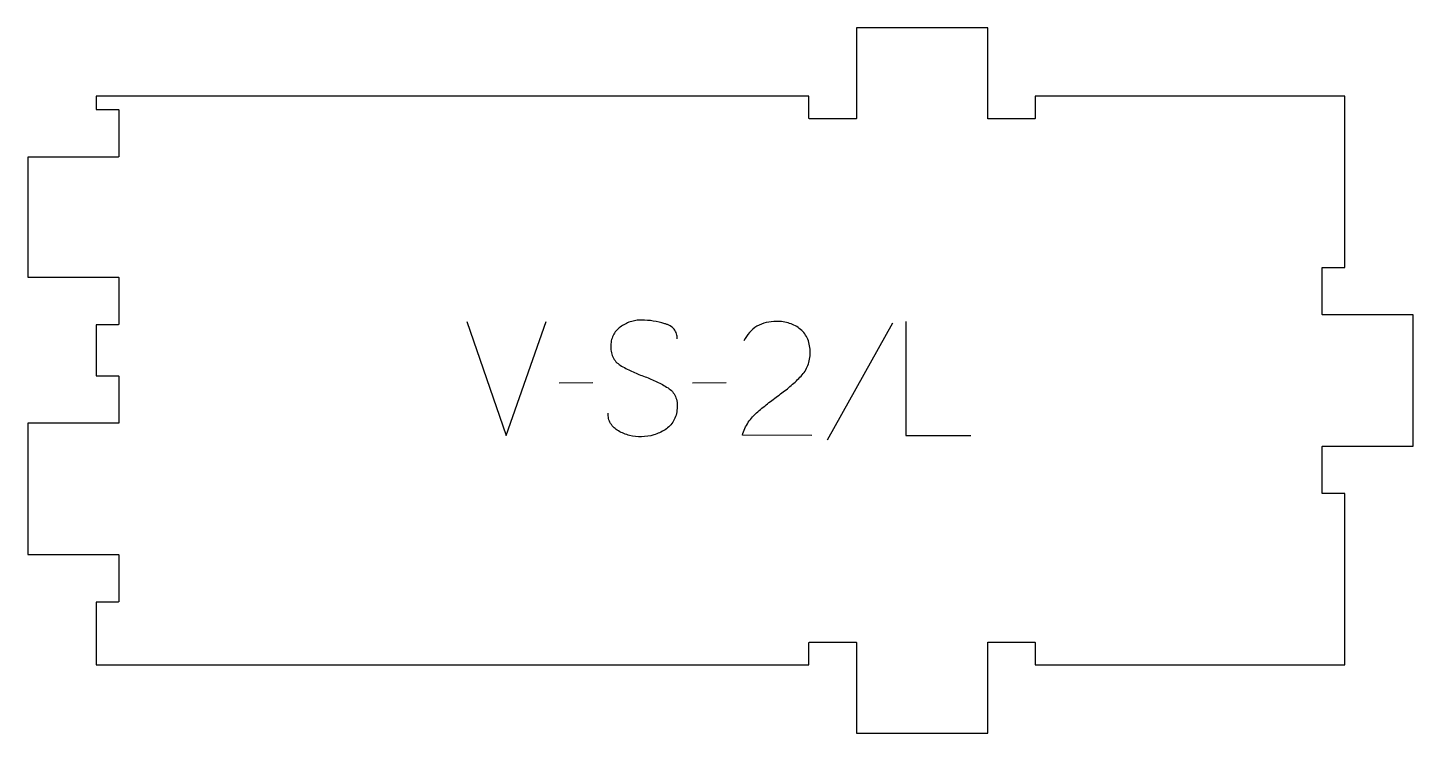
# Model space of a CAD drawing. Extents: x 0 to 364, y 0 to 186.
import ezdxf

# ---------------------------------------------------------------- set-up
doc = ezdxf.new("R2010")
doc.units = 0
doc.layers.add('1_ANYTOOL_1MMDEEP_LABELS_S', color=2, linetype='CONTINUOUS')
doc.layers.add('4_ANYTOOL_CUTTHROUGH_OUTSI', color=5, linetype='CONTINUOUS')

msp = doc.modelspace()

# ---------------------------------------------------------------- linework, layer by layer
at = {"layer": '1_ANYTOOL_1MMDEEP_LABELS_S'}
for p, q in [((227.393263, 107.817294), (210.207548, 77.045865)), ((148.53612, 92.174437), (139.750406, 92.088722)), ((183.593263, 92.174437), (174.807548, 92.088722))]:
    msp.add_line(p, q, dxfattribs=at)
for points in [[(115.407548, 108.288722), (125.778977, 78.288722), (136.321834, 108.288722)], [(230.821834, 108.288722), (230.821834, 78.288722), (247.921834, 78.288722)]]:
    msp.add_lwpolyline(points, dxfattribs=at)
for points in [[(170.778977, 103.703008, 0.071867), (170.585863, 105.039615, 0.100684), (169.959334, 106.220865, 0.047558), (169.48478, 106.697316, 0.038563), (168.934781, 107.086044, 0.037928), (168.237593, 107.433512, 0.026634), (167.500406, 107.688722, 0.028461), (164.477072, 108.374705, 0.041577), (161.393263, 108.63158, 0.036938), (159.890903, 108.52044, 0.041531), (158.425406, 108.176222, 0.041583), (157.048029, 107.599014, 0.038125), (155.778977, 106.810151, 0.057611), (154.708824, 105.818247, 0.065808), (153.914691, 104.597651, 0.06469), (153.437195, 103.138096, 0.046778), (153.293263, 101.603008, 0.052235), (153.455618, 100.053166, 0.075448), (154.000406, 98.603008, 0.076671), (154.916497, 97.429956, 0.061023), (156.121834, 96.545865, 0.021951), (159.150688, 95.01852, 0.018213), (162.293263, 93.738722, -0.02405), (165.394747, 92.43326, -0.02981), (168.33612, 90.803008, -0.068439), (169.477422, 89.837078, -0.079282), (170.28612, 88.585151, -0.076308), (170.711119, 87.006469, -0.047772), (170.73612, 85.360151, -0.046243), (170.442885, 83.679192, -0.06359), (169.793263, 82.108365, -0.064671), (168.820439, 80.824176, -0.057073), (167.564691, 79.810151, -0.067522), (164.596383, 78.447241, -0.070793), (161.371834, 77.945865, -0.064027), (158.232819, 78.30838, -0.070447), (155.307548, 79.488722, -0.054374), (154.149131, 80.338355, -0.074742), (153.250406, 81.449437, -0.075199), (152.727398, 82.755815, -0.057737), (152.564691, 84.160151)], [(206.178977, 78.33158), (187.878977, 78.374437, -0.034491), (188.541755, 80.121769, -0.037732), (189.44862, 81.754794, -0.037744), (190.587914, 83.22943, -0.03482), (191.928977, 84.524437, -0.00859), (194.888202, 86.92302, -0.008791), (197.928977, 89.217294, 0.020588), (200.748265, 91.450736, 0.025206), (203.350406, 93.93158, 0.046908), (204.371001, 95.232822, 0.051091), (205.118263, 96.70658, 0.050722), (205.566996, 98.354754, 0.041139), (205.707548, 100.060151, 0.039396), (205.564904, 101.867737, 0.058519), (205.075406, 103.60658, 0.060358), (204.284848, 105.013696, 0.061397), (203.178977, 106.188722, 0.048006), (201.82302, 107.110682, 0.045901), (200.318263, 107.763722, 0.045216), (198.578201, 108.166282, 0.034258), (196.793263, 108.288722, 0.055622), (194.158692, 107.994735, 0.079896), (191.714691, 107.013722, 0.080617), (189.745304, 105.348022, 0.060287), (188.307548, 103.188722)]]:
    msp.add_lwpolyline(points, format="xyb", dxfattribs=at)
at = {"layer": '4_ANYTOOL_CUTTHROUGH_OUTSI'}
msp.add_lwpolyline([(205.388666, 167.5), (18, 167.5), (18, 164), (23.75, 164, -0.414214), (24, 163.75), (24, 151.75, -0.414214), (23.75, 151.5), (0, 151.5), (0, 119.911), (23.75, 119.911, -0.414214), (24, 119.661), (24, 107.661, -0.414214), (23.75, 107.411), (18, 107.411), (18, 94), (23.75, 94, -0.414214), (24, 93.75), (24, 81.75, -0.414214), (23.75, 81.5), (0, 81.5), (0, 47), (23.75, 47, -0.414214), (24, 46.75), (24, 34.75, -0.414214), (23.75, 34.5), (18, 34.5), (18, 18), (205.388666, 18), (205.388666, 23.75, -0.414214), (205.638666, 24), (217.638666, 24, -0.414214), (217.888666, 23.75), (217.888666, 0), (252.388666, 0), (252.388666, 23.75, -0.414214), (252.638666, 24), (264.638666, 24, -0.414214), (264.888666, 23.75), (264.888666, 18), (346.277332, 18), (346.277332, 63), (340.527332, 63, -0.414214), (340.277332, 63.25), (340.277332, 75.25, -0.414214), (340.527332, 75.5), (364.277332, 75.5), (364.277332, 110), (340.527332, 110, -0.414214), (340.277332, 110.25), (340.277332, 122.25, -0.414214), (340.527332, 122.5), (346.277332, 122.5), (346.277332, 167.5), (264.888666, 167.5), (264.888666, 161.75, -0.414214), (264.638666, 161.5), (252.638666, 161.5, -0.414214), (252.388666, 161.75), (252.388666, 185.5), (217.888666, 185.5), (217.888666, 161.75, -0.414214), (217.638666, 161.5), (205.638666, 161.5, -0.414214), (205.388666, 161.75)], format="xyb", close=True, dxfattribs=at)

doc.saveas('drawing.dxf')
